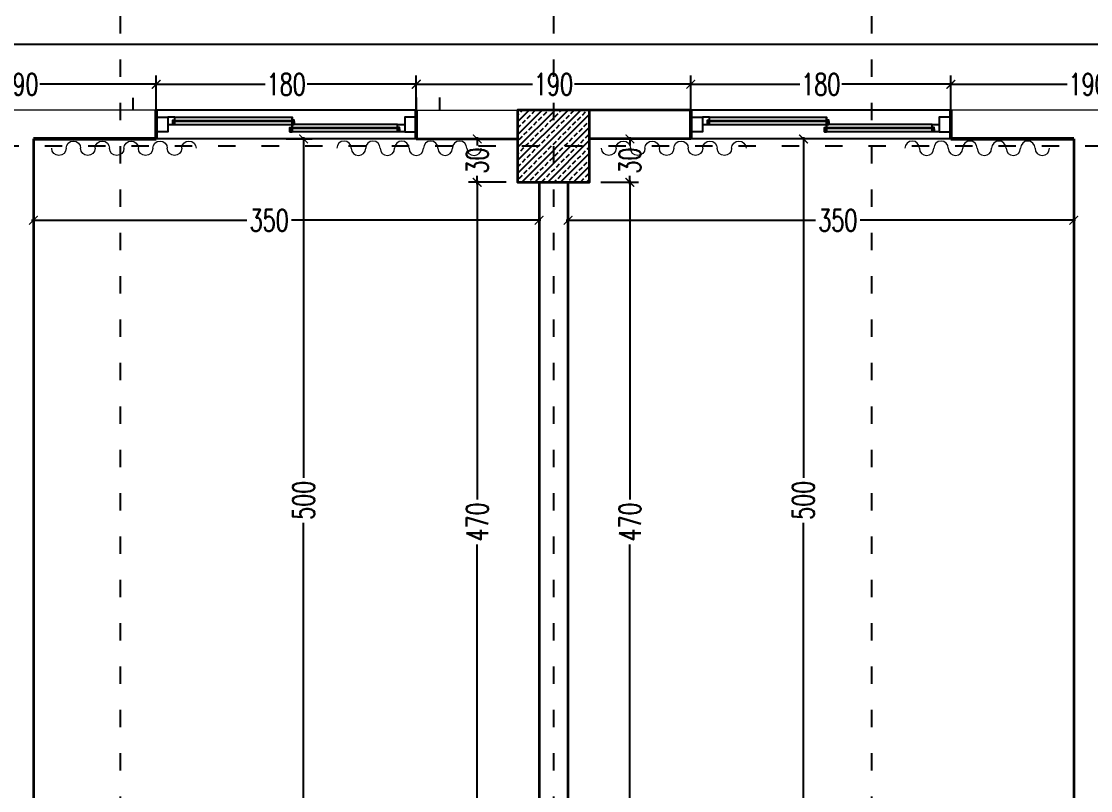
# Model space of a CAD drawing. Header units: centimetres. Extents: x -3207095 to 15275363, y -32656 to 4798027.
# Drawn here: x 700662 to 701402, y 4439414 to 4439946 of the extents above; entities that cross this region are included whole.
import ezdxf

# ---------------------------------------------------------------- set-up
doc = ezdxf.new("R2010")
doc.units = ezdxf.units.CM
doc.linetypes.add('ACAD_ISO03W100', pattern=[30, 12, -18])
doc.linetypes.add('DUZ', pattern=[500, 500])
doc.layers.get('0').update_dxf_attribs({"color": 1, "linetype": 'DUZ'})
for name, color, linetype in [('AGAC', 116, 'Continuous'), ('DIM', 1, 'DUZ'), ('KOLTAR_F', 145, 'Continuous'), ('PEN', 161, 'Continuous'), ('söve', 26, 'DUZ')]:
    doc.layers.add(name, color=color, linetype=linetype)
for name, color, linetype, lineweight in [('cam', 143, 'Continuous', 20), ('DUV', 220, 'Continuous', 50), ('DUVAR', 7, 'Continuous', 35), ('FE_PERDE', 205, 'Continuous', 15), ('gor25', 142, 'Continuous', 25), ('iç duvar', 7, 'Continuous', 50), ('KOLON_F', 3, 'Continuous', 35)]:
    doc.layers.add(name, color=color, linetype=linetype, lineweight=lineweight)
doc.styles.add('DIM', font='ROMANSTW.SHX', dxfattribs={"width": 0.7})
doc.dimstyles.new('1_100', dxfattribs={"dimtxt": 15, "dimasz": 6, "dimexe": 6, "dimexo": 0, "dimgap": 2, "dimtad": 0, "dimdec": 1, "dimzin": 11, "dimdsep": 46, "dimtxsty": 'DIM', "dimblk": 'ARCHTICK', "dimcen": 3, "dimdle": 1.25, "dimclrt": 2, "dimadec": 0, "dimazin": 0, "dimtfac": 1.25, "dimtdec": 1, "dimtix": 1, "dimtofl": 0, "dimtmove": 1, "dimatfit": 3, "dimldrblk": 'ARCHTICK', "dimfxl": 20, "dimfxlon": 1, "dimtolj": 1, "dimtzin": 0, "dimarcsym": 0})

# ---------------------------------------------------------------- blocks, each defined once
blk = doc.blocks.new('GEN_BLOCK00601')
at = {"linetype": 'Continuous', "ltscale": 50}
for centre, start, end in [((50, 50), 0, 180), ((250, 50), 0, 180), ((450, 50), 0, 180), ((650, 50), 0, 180), ((850, 50), 0, 180), ((150, 50), 180, 0), ((350, 50), 180, 0), ((550, 50), 180, 0), ((750, 50), 180, 0), ((950, 50), 180, 0)]:
    blk.add_arc(centre, 50, start, end, dxfattribs=at)
for tag in ['Sfb', 'FLOOR']:
    blk.add_attdef(tag, (0, 0), '', height=1)
blk = doc.blocks.new('_ArchTick')
at = {"color": 0, "linetype": 'ByBlock', "const_width": 0.15}
blk.add_lwpolyline([(-0.5, -0.5), (0.5, 0.5)], dxfattribs=at)
blk = doc.blocks.new('*D4806')
at = {"layer": 'Defpoints', "color": 0, "linetype": 'Continuous', "lineweight": 5, "transparency": 16777216}
for p in [(700755.1, 4439902.39), (700565.1, 4439884.58), (700755.1, 4439884.58)]:
    blk.add_point(p, dxfattribs=at)
at = {"layer": 'DIM', "color": 0, "linetype": 'Continuous', "lineweight": -2, "transparency": 16777216}
for p, q in [((700565.1, 4439884.58), (700565.1, 4439908.39)), ((700755.1, 4439884.58), (700755.1, 4439908.39)), ((700563.85, 4439902.39), (700645.6, 4439902.39)), ((700756.35, 4439902.39), (700674.6, 4439902.39))]:
    blk.add_line(p, q, dxfattribs=at)
at = {"layer": 'DIM', "color": 0, "linetype": 'Continuous', "lineweight": -2, "transparency": 16777216, "xscale": 6, "yscale": 6, "zscale": 6, "rotation": 180}
blk.add_blockref('_ArchTick', (700565.1, 4439902.39), dxfattribs=at)
at = {"layer": 'DIM', "color": 0, "linetype": 'Continuous', "lineweight": -2, "transparency": 16777216, "xscale": 6, "yscale": 6, "zscale": 6}
blk.add_blockref('_ArchTick', (700755.1, 4439902.39), dxfattribs=at)
at = {"layer": 'DIM', "color": 2, "linetype": 'Continuous', "lineweight": 5, "transparency": 16777216, "insert": (700660.1, 4439902.39), "char_height": 15, "attachment_point": 5, "style": 'DIM'}
blk.add_mtext('\\A1;190', dxfattribs=at)
blk = doc.blocks.new('*D4807')
at = {"layer": 'Defpoints', "color": 0, "linetype": 'Continuous', "lineweight": 5, "transparency": 16777216}
for p in [(700935.1, 4439902.39), (700755.1, 4439884.58), (700935.1, 4439884.58)]:
    blk.add_point(p, dxfattribs=at)
at = {"layer": 'DIM', "color": 0, "linetype": 'Continuous', "lineweight": -2, "transparency": 16777216}
for p, q in [((700755.1, 4439884.58), (700755.1, 4439908.39)), ((700935.1, 4439884.58), (700935.1, 4439908.39)), ((700753.85, 4439902.39), (700830.6, 4439902.39)), ((700936.35, 4439902.39), (700859.6, 4439902.39))]:
    blk.add_line(p, q, dxfattribs=at)
at = {"layer": 'DIM', "color": 0, "linetype": 'Continuous', "lineweight": -2, "transparency": 16777216, "xscale": 6, "yscale": 6, "zscale": 6, "rotation": 180}
blk.add_blockref('_ArchTick', (700755.1, 4439902.39), dxfattribs=at)
at = {"layer": 'DIM', "color": 0, "linetype": 'Continuous', "lineweight": -2, "transparency": 16777216, "xscale": 6, "yscale": 6, "zscale": 6}
blk.add_blockref('_ArchTick', (700935.1, 4439902.39), dxfattribs=at)
at = {"layer": 'DIM', "color": 2, "linetype": 'Continuous', "lineweight": 5, "transparency": 16777216, "insert": (700845.1, 4439902.39), "char_height": 15, "attachment_point": 5, "style": 'DIM'}
blk.add_mtext('\\A1;180', dxfattribs=at)
blk = doc.blocks.new('*D4808')
at = {"layer": 'Defpoints', "color": 0, "linetype": 'Continuous', "lineweight": 5, "transparency": 16777216}
for p in [(701125.1, 4439902.39), (700935.1, 4439884.58), (701125.1, 4439884.58)]:
    blk.add_point(p, dxfattribs=at)
at = {"layer": 'DIM', "color": 0, "linetype": 'Continuous', "lineweight": -2, "transparency": 16777216}
for p, q in [((700935.1, 4439884.58), (700935.1, 4439908.39)), ((701125.1, 4439884.58), (701125.1, 4439908.39)), ((700933.85, 4439902.39), (701015.6, 4439902.39)), ((701126.35, 4439902.39), (701044.6, 4439902.39))]:
    blk.add_line(p, q, dxfattribs=at)
at = {"layer": 'DIM', "color": 0, "linetype": 'Continuous', "lineweight": -2, "transparency": 16777216, "xscale": 6, "yscale": 6, "zscale": 6, "rotation": 180}
blk.add_blockref('_ArchTick', (700935.1, 4439902.39), dxfattribs=at)
at = {"layer": 'DIM', "color": 0, "linetype": 'Continuous', "lineweight": -2, "transparency": 16777216, "xscale": 6, "yscale": 6, "zscale": 6}
blk.add_blockref('_ArchTick', (701125.1, 4439902.39), dxfattribs=at)
at = {"layer": 'DIM', "color": 2, "linetype": 'Continuous', "lineweight": 5, "transparency": 16777216, "insert": (701030.1, 4439902.39), "char_height": 15, "attachment_point": 5, "style": 'DIM'}
blk.add_mtext('\\A1;190', dxfattribs=at)
blk = doc.blocks.new('*D4809')
at = {"layer": 'Defpoints', "color": 0, "linetype": 'Continuous', "lineweight": 5, "transparency": 16777216}
for p in [(701305.1, 4439902.39), (701125.1, 4439884.58), (701305.1, 4439884.58)]:
    blk.add_point(p, dxfattribs=at)
at = {"layer": 'DIM', "color": 0, "linetype": 'Continuous', "lineweight": -2, "transparency": 16777216}
for p, q in [((701125.1, 4439884.58), (701125.1, 4439908.39)), ((701305.1, 4439884.58), (701305.1, 4439908.39)), ((701123.85, 4439902.39), (701200.6, 4439902.39)), ((701306.35, 4439902.39), (701229.6, 4439902.39))]:
    blk.add_line(p, q, dxfattribs=at)
at = {"layer": 'DIM', "color": 0, "linetype": 'Continuous', "lineweight": -2, "transparency": 16777216, "xscale": 6, "yscale": 6, "zscale": 6, "rotation": 180}
blk.add_blockref('_ArchTick', (701125.1, 4439902.39), dxfattribs=at)
at = {"layer": 'DIM', "color": 0, "linetype": 'Continuous', "lineweight": -2, "transparency": 16777216, "xscale": 6, "yscale": 6, "zscale": 6}
blk.add_blockref('_ArchTick', (701305.1, 4439902.39), dxfattribs=at)
at = {"layer": 'DIM', "color": 2, "linetype": 'Continuous', "lineweight": 5, "transparency": 16777216, "insert": (701215.1, 4439902.39), "char_height": 15, "attachment_point": 5, "style": 'DIM'}
blk.add_mtext('\\A1;180', dxfattribs=at)
blk = doc.blocks.new('*D4810')
at = {"layer": 'Defpoints', "color": 0, "linetype": 'Continuous', "lineweight": 5, "transparency": 16777216}
for p in [(701495.1, 4439902.39), (701305.1, 4439884.58), (701495.1, 4439884.58)]:
    blk.add_point(p, dxfattribs=at)
at = {"layer": 'DIM', "color": 0, "linetype": 'Continuous', "lineweight": -2, "transparency": 16777216}
for p, q in [((701305.1, 4439884.58), (701305.1, 4439908.39)), ((701495.1, 4439884.58), (701495.1, 4439908.39)), ((701303.85, 4439902.39), (701385.6, 4439902.39)), ((701496.35, 4439902.39), (701414.6, 4439902.39))]:
    blk.add_line(p, q, dxfattribs=at)
at = {"layer": 'DIM', "color": 0, "linetype": 'Continuous', "lineweight": -2, "transparency": 16777216, "xscale": 6, "yscale": 6, "zscale": 6, "rotation": 180}
blk.add_blockref('_ArchTick', (701305.1, 4439902.39), dxfattribs=at)
at = {"layer": 'DIM', "color": 0, "linetype": 'Continuous', "lineweight": -2, "transparency": 16777216, "xscale": 6, "yscale": 6, "zscale": 6}
blk.add_blockref('_ArchTick', (701495.1, 4439902.39), dxfattribs=at)
at = {"layer": 'DIM', "color": 2, "linetype": 'Continuous', "lineweight": 5, "transparency": 16777216, "insert": (701400.1, 4439902.39), "char_height": 15, "attachment_point": 5, "style": 'DIM'}
blk.add_mtext('\\A1;190', dxfattribs=at)
blk = doc.blocks.new('*D4824')
at = {"layer": 'Defpoints', "color": 0, "linetype": 'Continuous', "lineweight": 5, "transparency": 16777216}
for p in [(698045.1, 4439929.99), (698045.1, 4439908.39), (701795.1, 4439908.39)]:
    blk.add_point(p, dxfattribs=at)
at = {"layer": 'DIM', "color": 0, "linetype": 'Continuous', "lineweight": -2, "transparency": 16777216}
for p, q in [((698045.1, 4439909.99), (698045.1, 4439935.99)), ((701795.1, 4439909.99), (701795.1, 4439935.99)), ((698043.85, 4439929.99), (699899.6, 4439929.99)), ((701796.35, 4439929.99), (699940.6, 4439929.99))]:
    blk.add_line(p, q, dxfattribs=at)
at = {"layer": 'DIM', "color": 0, "linetype": 'Continuous', "lineweight": -2, "transparency": 16777216, "xscale": 6, "yscale": 6, "zscale": 6, "rotation": 180}
blk.add_blockref('_ArchTick', (698045.1, 4439929.99), dxfattribs=at)
at = {"layer": 'DIM', "color": 0, "linetype": 'Continuous', "lineweight": -2, "transparency": 16777216, "xscale": 6, "yscale": 6, "zscale": 6}
blk.add_blockref('_ArchTick', (701795.1, 4439929.99), dxfattribs=at)
at = {"layer": 'DIM', "color": 2, "linetype": 'Continuous', "lineweight": 5, "transparency": 16777216, "insert": (699920.1, 4439929.99), "char_height": 15, "attachment_point": 5, "style": 'DIM'}
blk.add_mtext('\\A1;3750', dxfattribs=at)
blk = doc.blocks.new('*D4977')
at = {"layer": 'Defpoints', "color": 0, "linetype": 'Continuous', "lineweight": 5, "transparency": 16777216}
for p in [(700977.27, 4439834.58), (701005.1, 4439834.58), (701005.1, 4439364.58)]:
    blk.add_point(p, dxfattribs=at)
at = {"layer": 'DIM', "color": 0, "linetype": 'Continuous', "lineweight": -2, "transparency": 16777216}
for p, q in [((700997.27, 4439834.58), (700971.27, 4439834.58)), ((700977.27, 4439835.83), (700977.27, 4439615.08)), ((700977.27, 4439363.33), (700977.27, 4439584.08)), ((700997.27, 4439364.58), (700971.27, 4439364.58))]:
    blk.add_line(p, q, dxfattribs=at)
at = {"layer": 'DIM', "color": 0, "linetype": 'Continuous', "lineweight": -2, "transparency": 16777216, "xscale": 6, "yscale": 6, "zscale": 6}
for p, rotation in [((700977.27, 4439834.58), 90), ((700977.27, 4439364.58), 270)]:
    blk.add_blockref('_ArchTick', p, dxfattribs=dict(at, rotation=rotation))
at = {"layer": 'DIM', "color": 2, "linetype": 'Continuous', "lineweight": 5, "transparency": 16777216, "insert": (700977.27, 4439599.58), "char_height": 15, "attachment_point": 5, "rotation": 90, "style": 'DIM'}
blk.add_mtext('\\A1;470', dxfattribs=at)
blk = doc.blocks.new('*D4978')
at = {"layer": 'Defpoints', "color": 0, "linetype": 'Continuous', "lineweight": 5, "transparency": 16777216}
for p in [(700977.27, 4439864.58), (701005.1, 4439864.58), (701005.1, 4439834.58)]:
    blk.add_point(p, dxfattribs=at)
at = {"layer": 'DIM', "color": 0, "linetype": 'Continuous', "lineweight": -2, "transparency": 16777216}
for p, q in [((700997.27, 4439864.58), (700971.27, 4439864.58)), ((700977.27, 4439865.83), (700977.27, 4439860.08)), ((700977.27, 4439833.33), (700977.27, 4439839.08)), ((700997.27, 4439834.58), (700971.27, 4439834.58))]:
    blk.add_line(p, q, dxfattribs=at)
at = {"layer": 'DIM', "color": 0, "linetype": 'Continuous', "lineweight": -2, "transparency": 16777216, "xscale": 6, "yscale": 6, "zscale": 6}
for p, rotation in [((700977.27, 4439864.58), 90), ((700977.27, 4439834.58), 270)]:
    blk.add_blockref('_ArchTick', p, dxfattribs=dict(at, rotation=rotation))
at = {"layer": 'DIM', "color": 2, "linetype": 'Continuous', "lineweight": 5, "transparency": 16777216, "insert": (700977.27, 4439849.58), "char_height": 15, "attachment_point": 5, "rotation": 90, "style": 'DIM'}
blk.add_mtext('\\A1;30', dxfattribs=at)
blk = doc.blocks.new('*D4982')
at = {"layer": 'Defpoints', "color": 0, "linetype": 'Continuous', "lineweight": 5, "transparency": 16777216}
for p in [(700845.1, 4439864.58), (700857.14, 4439864.58), (700845.1, 4439364.58)]:
    blk.add_point(p, dxfattribs=at)
at = {"layer": 'DIM', "color": 0, "linetype": 'Continuous', "lineweight": -2, "transparency": 16777216}
for p, q in [((700845.1, 4439864.58), (700863.14, 4439864.58)), ((700857.14, 4439865.83), (700857.14, 4439630.08)), ((700857.14, 4439363.33), (700857.14, 4439599.08)), ((700845.1, 4439364.58), (700863.14, 4439364.58))]:
    blk.add_line(p, q, dxfattribs=at)
at = {"layer": 'DIM', "color": 0, "linetype": 'Continuous', "lineweight": -2, "transparency": 16777216, "xscale": 6, "yscale": 6, "zscale": 6}
for p, rotation in [((700857.14, 4439864.58), 90), ((700857.14, 4439364.58), 270)]:
    blk.add_blockref('_ArchTick', p, dxfattribs=dict(at, rotation=rotation))
at = {"layer": 'DIM', "color": 2, "linetype": 'Continuous', "lineweight": 5, "transparency": 16777216, "insert": (700857.14, 4439614.58), "char_height": 15, "attachment_point": 5, "rotation": 90, "style": 'DIM'}
blk.add_mtext('\\A1;500', dxfattribs=at)
blk = doc.blocks.new('*D4986')
at = {"layer": 'Defpoints', "color": 0, "linetype": 'Continuous', "lineweight": 5, "transparency": 16777216}
for p in [(700670.1, 4439808.3), (700670.1, 4439801.15), (701020.1, 4439801.15)]:
    blk.add_point(p, dxfattribs=at)
at = {"layer": 'DIM', "color": 0, "linetype": 'Continuous', "lineweight": -2, "transparency": 16777216}
for p, q in [((700668.85, 4439808.3), (700817.83, 4439808.3)), ((700670.1, 4439801.15), (700670.1, 4439814.3)), ((701021.35, 4439808.3), (700848.83, 4439808.3)), ((701020.1, 4439801.15), (701020.1, 4439814.3))]:
    blk.add_line(p, q, dxfattribs=at)
at = {"layer": 'DIM', "color": 0, "linetype": 'Continuous', "lineweight": -2, "transparency": 16777216, "xscale": 6, "yscale": 6, "zscale": 6, "rotation": 180}
blk.add_blockref('_ArchTick', (700670.1, 4439808.3), dxfattribs=at)
at = {"layer": 'DIM', "color": 0, "linetype": 'Continuous', "lineweight": -2, "transparency": 16777216, "xscale": 6, "yscale": 6, "zscale": 6}
blk.add_blockref('_ArchTick', (701020.1, 4439808.3), dxfattribs=at)
at = {"layer": 'DIM', "color": 2, "linetype": 'Continuous', "lineweight": 5, "transparency": 16777216, "insert": (700833.33, 4439808.3), "char_height": 15, "attachment_point": 5, "style": 'DIM'}
blk.add_mtext('\\A1;350', dxfattribs=at)
blk = doc.blocks.new('*D4991')
at = {"layer": 'Defpoints', "color": 0, "linetype": 'Continuous', "lineweight": 5, "transparency": 16777216}
for p in [(701055.1, 4439834.58), (701082.92, 4439834.58), (701055.1, 4439364.58)]:
    blk.add_point(p, dxfattribs=at)
at = {"layer": 'DIM', "color": 0, "linetype": 'Continuous', "lineweight": -2, "transparency": 16777216}
for p, q in [((701062.92, 4439834.58), (701088.92, 4439834.58)), ((701082.92, 4439835.83), (701082.92, 4439615.08)), ((701082.92, 4439363.33), (701082.92, 4439584.08)), ((701062.92, 4439364.58), (701088.92, 4439364.58))]:
    blk.add_line(p, q, dxfattribs=at)
at = {"layer": 'DIM', "color": 0, "linetype": 'Continuous', "lineweight": -2, "transparency": 16777216, "xscale": 6, "yscale": 6, "zscale": 6}
for p, rotation in [((701082.92, 4439834.58), 90), ((701082.92, 4439364.58), 270)]:
    blk.add_blockref('_ArchTick', p, dxfattribs=dict(at, rotation=rotation))
at = {"layer": 'DIM', "color": 2, "linetype": 'Continuous', "lineweight": 5, "transparency": 16777216, "insert": (701082.92, 4439599.58), "char_height": 15, "attachment_point": 5, "rotation": 90, "style": 'DIM'}
blk.add_mtext('\\A1;470', dxfattribs=at)
blk = doc.blocks.new('*D4992')
at = {"layer": 'Defpoints', "color": 0, "linetype": 'Continuous', "lineweight": 5, "transparency": 16777216}
for p in [(701055.1, 4439864.58), (701082.92, 4439864.58), (701055.1, 4439834.58)]:
    blk.add_point(p, dxfattribs=at)
at = {"layer": 'DIM', "color": 0, "linetype": 'Continuous', "lineweight": -2, "transparency": 16777216}
for p, q in [((701062.92, 4439864.58), (701088.92, 4439864.58)), ((701082.92, 4439865.83), (701082.92, 4439860.08)), ((701082.92, 4439833.33), (701082.92, 4439839.08)), ((701062.92, 4439834.58), (701088.92, 4439834.58))]:
    blk.add_line(p, q, dxfattribs=at)
at = {"layer": 'DIM', "color": 0, "linetype": 'Continuous', "lineweight": -2, "transparency": 16777216, "xscale": 6, "yscale": 6, "zscale": 6}
for p, rotation in [((701082.92, 4439864.58), 90), ((701082.92, 4439834.58), 270)]:
    blk.add_blockref('_ArchTick', p, dxfattribs=dict(at, rotation=rotation))
at = {"layer": 'DIM', "color": 2, "linetype": 'Continuous', "lineweight": 5, "transparency": 16777216, "insert": (701082.92, 4439849.58), "char_height": 15, "attachment_point": 5, "rotation": 90, "style": 'DIM'}
blk.add_mtext('\\A1;30', dxfattribs=at)
blk = doc.blocks.new('*D4996')
at = {"layer": 'Defpoints', "color": 0, "linetype": 'Continuous', "lineweight": 5, "transparency": 16777216}
for p in [(701203.06, 4439864.58), (701215.1, 4439864.58), (701215.1, 4439364.58)]:
    blk.add_point(p, dxfattribs=at)
at = {"layer": 'DIM', "color": 0, "linetype": 'Continuous', "lineweight": -2, "transparency": 16777216}
for p, q in [((701215.1, 4439864.58), (701197.06, 4439864.58)), ((701203.06, 4439865.83), (701203.06, 4439630.08)), ((701203.06, 4439363.33), (701203.06, 4439599.08)), ((701215.1, 4439364.58), (701197.06, 4439364.58))]:
    blk.add_line(p, q, dxfattribs=at)
at = {"layer": 'DIM', "color": 0, "linetype": 'Continuous', "lineweight": -2, "transparency": 16777216, "xscale": 6, "yscale": 6, "zscale": 6}
for p, rotation in [((701203.06, 4439864.58), 90), ((701203.06, 4439364.58), 270)]:
    blk.add_blockref('_ArchTick', p, dxfattribs=dict(at, rotation=rotation))
at = {"layer": 'DIM', "color": 2, "linetype": 'Continuous', "lineweight": 5, "transparency": 16777216, "insert": (701203.06, 4439614.58), "char_height": 15, "attachment_point": 5, "rotation": 90, "style": 'DIM'}
blk.add_mtext('\\A1;500', dxfattribs=at)
blk = doc.blocks.new('*D5000')
at = {"layer": 'Defpoints', "color": 0, "linetype": 'Continuous', "lineweight": 5, "transparency": 16777216}
for p in [(701390.1, 4439808.3), (701040.1, 4439801.15), (701390.1, 4439801.15)]:
    blk.add_point(p, dxfattribs=at)
at = {"layer": 'DIM', "color": 0, "linetype": 'Continuous', "lineweight": -2, "transparency": 16777216}
for p, q in [((701038.85, 4439808.3), (701211.36, 4439808.3)), ((701040.1, 4439801.15), (701040.1, 4439814.3)), ((701391.35, 4439808.3), (701242.36, 4439808.3)), ((701390.1, 4439801.15), (701390.1, 4439814.3))]:
    blk.add_line(p, q, dxfattribs=at)
at = {"layer": 'DIM', "color": 0, "linetype": 'Continuous', "lineweight": -2, "transparency": 16777216, "xscale": 6, "yscale": 6, "zscale": 6, "rotation": 180}
blk.add_blockref('_ArchTick', (701040.1, 4439808.3), dxfattribs=at)
at = {"layer": 'DIM', "color": 0, "linetype": 'Continuous', "lineweight": -2, "transparency": 16777216, "xscale": 6, "yscale": 6, "zscale": 6}
blk.add_blockref('_ArchTick', (701390.1, 4439808.3), dxfattribs=at)
at = {"layer": 'DIM', "color": 2, "linetype": 'Continuous', "lineweight": 5, "transparency": 16777216, "insert": (701226.86, 4439808.3), "char_height": 15, "attachment_point": 5, "style": 'DIM'}
blk.add_mtext('\\A1;350', dxfattribs=at)

msp = doc.modelspace()

# ---------------------------------------------------------------- hatches: boundary and pattern name
at = {"layer": 'KOLTAR_F'}
h = msp.add_hatch(dxfattribs=at)
h.set_pattern_fill('ANSI33', color=256, style=0)
h.set_pattern_definition([(45, (38201.6195, -64527.8906), (-4.4901280605, 4.4901280605), []), (45, (38206.1096, -64527.8906), (-4.4901280605, 4.4901280605), [3.175, -1.5875])])
h.paths.add_polyline_path([(701055.1, 4439884.58), (701005.1, 4439884.58), (701005.1, 4439834.58), (701055.1, 4439834.58)])

# ---------------------------------------------------------------- linework, layer by layer
at = {"color": 232, "linetype": 'ACAD_ISO03W100'}
for p, q in [((700730.1, 4439979.58), (700730.1, 4436849.58)), ((701030.1, 4439979.58), (701030.1, 4436849.58)), ((701250.1, 4439979.58), (701250.1, 4436849.58)), ((701890.1, 4439859.58), (697950.1, 4439859.58))]:
    msp.add_line(p, q, dxfattribs=at)
at = {"layer": 'AGAC'}
for p, q in [((700935.1, 4439884.58), (700755.1, 4439884.58)), ((701305.1, 4439884.58), (701125.1, 4439884.58)), ((700935.1, 4439864.58), (700755.1, 4439864.58)), ((701305.1, 4439864.58), (701125.1, 4439864.58))]:
    msp.add_line(p, q, dxfattribs=at)
at = {"layer": 'cam'}
for p, q in [((700766.6, 4439877.58), (700850.6, 4439877.58)), ((700766.6, 4439877.08), (700850.6, 4439877.08)), ((700766.6, 4439876.58), (700850.6, 4439876.58)), ((701136.6, 4439877.58), (701220.6, 4439877.58)), ((701136.6, 4439877.08), (701220.6, 4439877.08)), ((701136.6, 4439876.58), (701220.6, 4439876.58)), ((700923.6, 4439872.58), (700847.6, 4439872.58)), ((700923.6, 4439872.08), (700847.6, 4439872.08)), ((700923.6, 4439871.58), (700847.6, 4439871.58)), ((701293.6, 4439872.58), (701217.6, 4439872.58)), ((701293.6, 4439872.08), (701217.6, 4439872.08)), ((701293.6, 4439871.58), (701217.6, 4439871.58))]:
    msp.add_line(p, q, dxfattribs=at)
at = {"layer": 'DUV'}
for p, q in [((700755.1, 4439864.58), (700755.1, 4439884.58)), ((700935.1, 4439864.58), (700935.1, 4439884.58)), ((701125.1, 4439864.58), (701125.1, 4439884.58)), ((701125.1, 4439864.58), (701125.1, 4439884.58)), ((701125.1, 4439864.58), (701125.1, 4439884.58)), ((701305.1, 4439864.58), (701305.1, 4439884.58)), ((701305.1, 4439864.58), (701305.1, 4439884.58)), ((701305.1, 4439864.58), (701305.1, 4439884.58)), ((700755.1, 4439864.58), (700670.1, 4439864.58)), ((701305.1, 4439864.58), (701390.1, 4439864.58))]:
    msp.add_line(p, q, dxfattribs=at)
at = {"layer": 'DUVAR'}
for p, q in [((700755.1, 4439864.58), (700755.1, 4439884.58)), ((700935.1, 4439864.58), (700935.1, 4439884.58)), ((701125.1, 4439884.58), (701055.1, 4439884.58)), ((701125.1, 4439864.58), (701125.1, 4439884.58)), ((701305.1, 4439864.58), (701305.1, 4439884.58)), ((700670.1, 4439864.58), (700670.1, 4439364.58)), ((700670.1, 4439864.58), (700755.1, 4439864.58)), ((700935.1, 4439864.58), (701005.1, 4439864.58)), ((701125.1, 4439864.58), (701055.1, 4439864.58)), ((701390.1, 4439864.58), (701305.1, 4439864.58)), ((701390.1, 4439864.58), (701390.1, 4439364.58)), ((701020.1, 4439834.58), (701020.1, 4439364.58)), ((701040.1, 4439834.58), (701040.1, 4439364.58))]:
    msp.add_line(p, q, dxfattribs=at)
at = {"layer": 'gor25'}
for p, q in [((700768.1, 4439879.58), (700849.1, 4439879.58)), ((700768.1, 4439874.58), (700849.1, 4439874.58)), ((700922.1, 4439874.58), (700849.1, 4439874.58)), ((701138.1, 4439879.58), (701219.1, 4439879.58)), ((701138.1, 4439874.58), (701219.1, 4439874.58)), ((701292.1, 4439874.58), (701219.1, 4439874.58)), ((700922.1, 4439869.58), (700849.1, 4439869.58)), ((701292.1, 4439869.58), (701219.1, 4439869.58))]:
    msp.add_line(p, q, dxfattribs=at)
at = {"layer": 'iç duvar', "color": 7, "lineweight": 18}
for p, q in [((700755.1, 4439884.58), (700565.1, 4439884.58)), ((700935.1, 4439884.58), (701005.1, 4439884.58)), ((701495.1, 4439884.58), (701305.1, 4439884.58))]:
    msp.add_line(p, q, dxfattribs=at)
at = {"layer": 'KOLON_F'}
msp.add_lwpolyline([(701055.1, 4439884.58), (701005.1, 4439884.58), (701005.1, 4439834.58), (701055.1, 4439834.58)], close=True, dxfattribs=at)
at = {"layer": 'PEN'}
for points in [[(700763.1, 4439879.58), (700763.1, 4439879.58), (700763.1, 4439869.58), (700755.1, 4439869.58), (700755.1, 4439869.58), (700755.1, 4439879.58), (700755.1, 4439879.58), (700755.1, 4439879.58), (700763.1, 4439879.58)], [(700763.1, 4439879.58), (700763.1, 4439879.58), (700763.1, 4439874.58), (700766.6, 4439874.58), (700766.6, 4439876.58), (700766.6, 4439877.58), (700768.1, 4439877.58), (700768.1, 4439879.58), (700763.1, 4439879.58)], [(700766.6, 4439874.58), (700768.1, 4439874.58), (700768.1, 4439876.58), (700766.6, 4439876.58)], [(700849.1, 4439874.58), (700849.1, 4439874.58), (700849.1, 4439869.58), (700847.6, 4439869.58), (700847.6, 4439871.58), (700847.6, 4439872.58), (700849.1, 4439872.58), (700849.1, 4439874.58), (700849.1, 4439874.58)], [(700849.1, 4439879.58), (700849.1, 4439879.58), (700849.1, 4439874.58), (700850.6, 4439874.58), (700850.6, 4439876.58), (700850.6, 4439877.58), (700849.1, 4439877.58), (700849.1, 4439879.58), (700849.1, 4439879.58)], [(700850.6, 4439874.58), (700849.1, 4439874.58), (700849.1, 4439876.58), (700850.6, 4439876.58)], [(700927.1, 4439874.58), (700927.1, 4439874.58), (700927.1, 4439869.58), (700923.6, 4439869.58), (700923.6, 4439871.58), (700923.6, 4439872.58), (700922.1, 4439872.58), (700922.1, 4439874.58), (700927.1, 4439874.58)], [(700927.1, 4439879.58), (700927.1, 4439879.58), (700927.1, 4439869.58), (700935.1, 4439869.58), (700935.1, 4439869.58), (700935.1, 4439879.58), (700935.1, 4439879.58), (700935.1, 4439879.58), (700927.1, 4439879.58)], [(701133.1, 4439879.58), (701133.1, 4439879.58), (701133.1, 4439869.58), (701125.1, 4439869.58), (701125.1, 4439869.58), (701125.1, 4439879.58), (701125.1, 4439879.58), (701125.1, 4439879.58), (701133.1, 4439879.58)], [(701133.1, 4439879.58), (701133.1, 4439879.58), (701133.1, 4439874.58), (701136.6, 4439874.58), (701136.6, 4439876.58), (701136.6, 4439877.58), (701138.1, 4439877.58), (701138.1, 4439879.58), (701133.1, 4439879.58)], [(701136.6, 4439874.58), (701138.1, 4439874.58), (701138.1, 4439876.58), (701136.6, 4439876.58)], [(701219.1, 4439874.58), (701219.1, 4439874.58), (701219.1, 4439869.58), (701217.6, 4439869.58), (701217.6, 4439871.58), (701217.6, 4439872.58), (701219.1, 4439872.58), (701219.1, 4439874.58), (701219.1, 4439874.58)], [(701219.1, 4439879.58), (701219.1, 4439879.58), (701219.1, 4439874.58), (701220.6, 4439874.58), (701220.6, 4439876.58), (701220.6, 4439877.58), (701219.1, 4439877.58), (701219.1, 4439879.58), (701219.1, 4439879.58)], [(701220.6, 4439874.58), (701219.1, 4439874.58), (701219.1, 4439876.58), (701220.6, 4439876.58)], [(701297.1, 4439874.58), (701297.1, 4439874.58), (701297.1, 4439869.58), (701293.6, 4439869.58), (701293.6, 4439871.58), (701293.6, 4439872.58), (701292.1, 4439872.58), (701292.1, 4439874.58), (701297.1, 4439874.58)], [(701297.1, 4439879.58), (701297.1, 4439879.58), (701297.1, 4439869.58), (701305.1, 4439869.58), (701305.1, 4439869.58), (701305.1, 4439879.58), (701305.1, 4439879.58), (701305.1, 4439879.58), (701297.1, 4439879.58)], [(700847.6, 4439869.58), (700849.1, 4439869.58), (700849.1, 4439871.58), (700847.6, 4439871.58)], [(700923.6, 4439869.58), (700922.1, 4439869.58), (700922.1, 4439871.58), (700923.6, 4439871.58)], [(701217.6, 4439869.58), (701219.1, 4439869.58), (701219.1, 4439871.58), (701217.6, 4439871.58)], [(701293.6, 4439869.58), (701292.1, 4439869.58), (701292.1, 4439871.58), (701293.6, 4439871.58)]]:
    msp.add_lwpolyline(points, close=True, dxfattribs=at)
at = {"layer": 'söve'}
for p, q in [((700738.97, 4439892.95), (700738.97, 4439884.58)), ((700935.1, 4439893.16), (700935.1, 4439884.58)), ((700951.23, 4439893.16), (700951.23, 4439884.58))]:
    msp.add_line(p, q, dxfattribs=at)

# ---------------------------------------------------------------- block references
at = {"layer": 'FE_PERDE', "extrusion": (0, 0, -1), "yscale": 0.100000202655411, "zscale": -0.100000202655411, "rotation": 180}
for p, xscale in [((-700682.77, 4439863.08), 0.100000202655411), ((-701373.32, 4439863.08), -0.100000202655411)]:
    msp.add_blockref('GEN_BLOCK00601', p, dxfattribs=dict(at, xscale=xscale))
at = {"layer": 'FE_PERDE', "yscale": 0.100000202655411, "zscale": 0.100000202655411, "rotation": 180}
for p, xscale in [((700980.1, 4439863.08), 0.100000202655411), ((701063.36, 4439863.08), -0.100000202655411)]:
    msp.add_blockref('GEN_BLOCK00601', p, dxfattribs=dict(at, xscale=xscale))

# ---------------------------------------------------------------- dimensions: what is measured, and where the dimension line sits
at = {"layer": 'DIM', "linetype": 'Continuous', "lineweight": 5}
for base, p1, p2, picture, middle in [((698045.1, 4439929.99), (701795.1, 4439908.39), (698045.1, 4439908.39), '*D4824', (699920.1, 4439929.99)), ((700755.1, 4439902.39), (700565.1, 4439884.58), (700755.1, 4439884.58), '*D4806', (700660.1, 4439902.39)), ((700935.1, 4439902.39), (700755.1, 4439884.58), (700935.1, 4439884.58), '*D4807', (700845.1, 4439902.39)), ((701125.1, 4439902.39), (700935.1, 4439884.58), (701125.1, 4439884.58), '*D4808', (701030.1, 4439902.39)), ((701305.1, 4439902.39), (701125.1, 4439884.58), (701305.1, 4439884.58), '*D4809', (701215.1, 4439902.39)), ((701495.1, 4439902.39), (701305.1, 4439884.58), (701495.1, 4439884.58), '*D4810', (701400.1, 4439902.39))]:
    dim = msp.add_linear_dim(base=base, p1=p1, p2=p2, dimstyle='1_100', dxfattribs=at)
    dim.commit()
    dim.dimension.update_dxf_attribs({"geometry": picture, "text_midpoint": middle})
for base, p1, p2, picture, middle in [((700857.14, 4439864.58), (700845.1, 4439364.58), (700845.1, 4439864.58), '*D4982', (700857.14, 4439614.58)), ((700977.27, 4439864.58), (701005.1, 4439834.58), (701005.1, 4439864.58), '*D4978', (700977.27, 4439849.58)), ((701082.92, 4439864.58), (701055.1, 4439834.58), (701055.1, 4439864.58), '*D4992', (701082.92, 4439849.58)), ((701203.06, 4439864.58), (701215.1, 4439364.58), (701215.1, 4439864.58), '*D4996', (701203.06, 4439614.58)), ((700977.27, 4439834.58), (701005.1, 4439364.58), (701005.1, 4439834.58), '*D4977', (700977.27, 4439599.58)), ((701082.92, 4439834.58), (701055.1, 4439364.58), (701055.1, 4439834.58), '*D4991', (701082.92, 4439599.58))]:
    dim = msp.add_linear_dim(base=base, p1=p1, p2=p2, angle=90, dimstyle='1_100', dxfattribs=at)
    dim.commit()
    dim.dimension.update_dxf_attribs({"geometry": picture, "text_midpoint": middle})
dim = msp.add_linear_dim(base=(700670.1, 4439808.3), p1=(701020.1, 4439801.15), p2=(700670.1, 4439801.15), angle=180, dimstyle='1_100', dxfattribs=at)
dim.commit()
dim.dimension.update_dxf_attribs({"geometry": '*D4986', "text_midpoint": (700833.33, 4439808.3), "dimtype": 160})
dim = msp.add_linear_dim(base=(701390.1, 4439808.3), p1=(701040.1, 4439801.15), p2=(701390.1, 4439801.15), dimstyle='1_100', dxfattribs=at)
dim.commit()
dim.dimension.update_dxf_attribs({"geometry": '*D5000', "text_midpoint": (701226.86, 4439808.3), "dimtype": 160})

doc.saveas('drawing.dxf')
